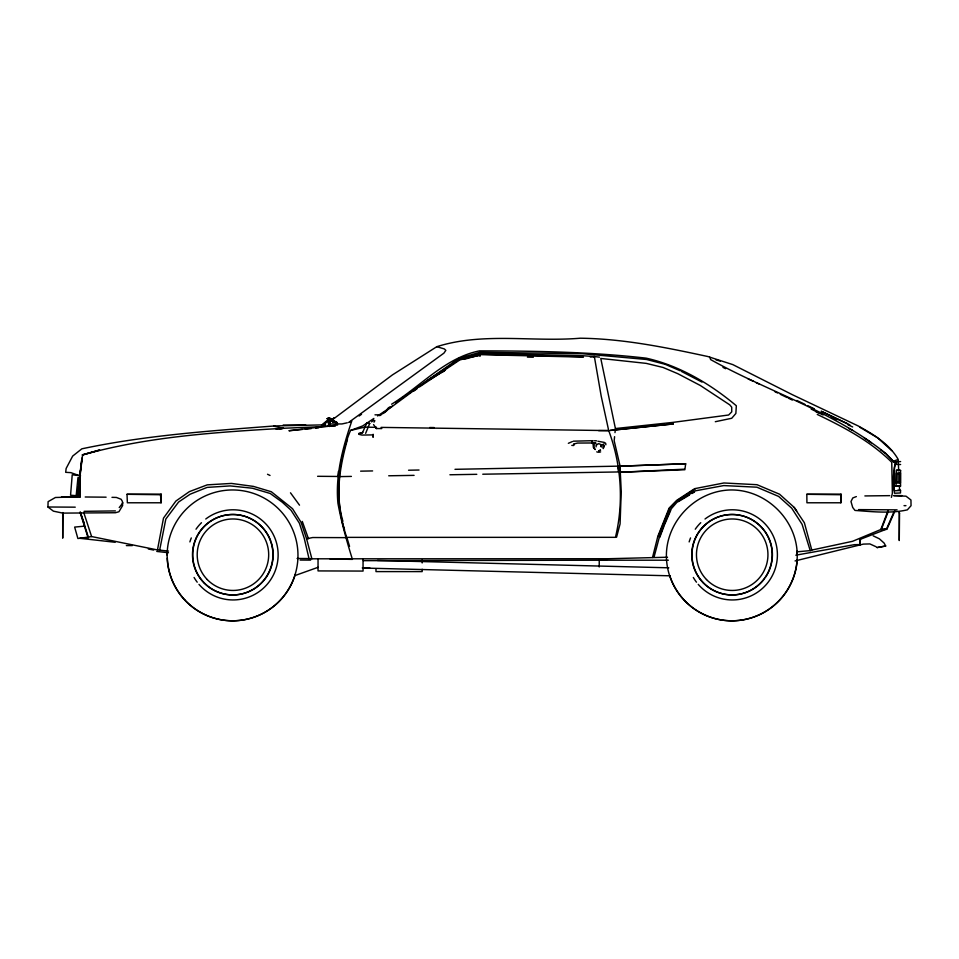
<?xml version="1.0" encoding="UTF-8"?>
<svg xmlns="http://www.w3.org/2000/svg" width="959" height="959" viewBox="0 0 959 959"><rect width="100%" height="100%" fill="white"/><g stroke="black" fill="none" stroke-linecap="round" stroke-linejoin="round"><path stroke-width="1.44" d="M62.91 512.55L62.707 538.155L62.695 513.089L53.404 511.159L47.95 506.999L48.094 501.665L55.418 497.493L77.319 496.87L81.911 458.989M161.124 502.78L161.136 494.137L127.02 494.305L127.355 502.78L161.124 502.78L160.489 494.724L161.136 494.137M899.47 482.737L897.924 482.149L897.924 473.854L899.494 473.135L899.47 482.737L896.233 483.264L896.389 473.135L899.494 473.135M898.859 482.365L900.393 482.773L900.405 473.099L898.259 473.71M896.593 486.321L900.549 486.069L900.573 470.437L896.389 470.437L896.03 486.093L893.68 486.333M899.746 473.039L899.722 482.581L900.393 482.773M480.063 356.292L480.063 355.417L459.649 359.181L429.093 379.273L379.692 415.691M594.352 357.419L594.352 356.556L583.012 355.753L480.267 353.272L459.649 359.181M329.44 426.515L330.052 421.876M840.995 494.137L840.863 502.78L806.927 502.78L806.831 494.305L840.995 494.137L840.863 502.78M329.369 424.681L329.393 423.255M593.501 445.719L593.477 447.302L595.119 449.507L593.477 447.302L593.669 444.413L593.501 445.719C594.64 443.214 590.42 443.561 592.47 441.02L592.422 443.238L593.561 444.137M327.942 426.395L283.48 428.277L279.944 429.093M895.922 461.998L894.519 467.429L894.076 488.79L894.615 490.828L900.513 490.349L900.513 492.974L894.555 493.238C892.613 483.324 893.249 472.212 895.394 462.226L893.225 461.95L900.621 461.579M329.68 420.09L328.817 419.467C330.699 420.713 326.216 418.076 329.345 418.376C330.34 421.373 336.669 416.506 333.097 418.663L330.196 418.999L330.867 419.718L328.158 418.711L330.148 418.939L330.1 425.317M860.427 539.09L860.091 544.676L860.235 538.994M454.986 469.323L618.267 466.146L618.615 471.948L482.761 474.214M373.075 434.895L373.123 434.271L373.075 437.292L373.075 434.895L361.975 435.074L358.75 434.295M77.739 496.87L78.782 485.398M614.587 436.681L614.168 440.732L619.97 465.559L621.24 491.296L620.077 523.938L616.565 537.232M614.995 432.617L615.414 428.553L600.79 358.462L646.234 363.377L663.089 367.477L677.761 373.674L700.358 385.506L729.775 404.866L731.717 407.179L731.741 411.855L728.636 415.007L672.595 422.428L615.414 428.553M602.3 444.497L603.726 445.935L603.307 448.596L603.427 445.899M338.383 471.468L338.119 476.467L317.609 476.299M603.738 447.266L603.942 445.456M111.975 497.337L116.375 497.445L121.122 499.267L122.392 501.389L122.62 505.561L118.94 511.734L115.428 512.741L62.611 513.113M78.782 484.774L80.148 472.823M81.911 458.066L79.705 476.108L80.112 496.378L78.374 496.366M80.112 472.284L80.4 470.725M339.558 475.976L339.438 476.611L351.39 476.407M115.164 542.279L79.981 538.323L91.596 536.549L157.456 549.939L163.498 518.112L175.905 501.03L189.391 491.619L207.252 484.858L231.419 483.42L253.428 486.393L271.313 491.739L292.543 508.714L301.114 522.415L306.58 538.778L311.879 558.809L608.006 558.737L667.524 557.227M157.456 549.939L159.65 550.118L165.823 519.071L178.554 502.06L190.17 494.197L207.108 487.4L230.136 485.913L252.409 488.227L270.222 493.477L282.294 502.24L290.985 510.164L299.388 523.206L304.231 538.263L309.002 558.558L311.879 558.809M347.47 439.438C340.049 465.93 334.931 494.281 342.914 521.3M571.804 445.408L573.602 445.444L573.962 443.957L577.534 443.058L595.827 442.95L592.422 443.238M891.39 497.373L892.373 493.322L891.75 462.286C870.64 441.308 843.86 427.175 817.26 414.432M373.866 418.46L362.694 425.94L350.514 430.435C336.465 464.324 334.511 502.648 346.75 537.376L615.438 537.328C623.961 502.36 621.288 464.18 608.701 430.591L601.197 396.127L594.352 356.556L590.288 357.06M652.516 557.491L657.826 536.357L669.118 508.09L676.694 500.358L694.628 488.67L723.901 482.976L757.011 484.703L779.559 494.209L793.872 507.095L804.373 522.763L811.793 550.058L852.563 541.308L880.818 529.512L886.871 529.344L894.915 510.991M330.196 418.999L331.85 419.287M654.05 557.107L659.289 537.364L664.06 524.621L670.401 509.792L677.737 501.389L695.323 490.84L723.769 485.578L756.867 487.196L778.648 496.426L791.726 508.198L802.096 524.321L810.223 550.61L811.793 550.058M328.685 422.116L328.913 418.963L330.304 418.376L331.43 419.287L330.435 418.484L323.387 425.317M595.995 446.918L596.21 446.283M601.473 445.336L600.658 446.498L601.269 444.7L598.74 443.633L595.983 445.264L596.798 444.101M328.158 425.436C330.376 423.986 326.791 417.033 329.237 419.754L328.314 419.071C334.775 418.903 324.238 418.508 328.685 418.088M658.27 536.465L669.55 508.39L677.138 500.706L695.071 489.114M659.72 537.472L664.024 526.071M887.938 510.883L880.818 529.512L886.428 529.188L893.908 512.034M888.382 511.159L881.249 529.656L883.035 529.344M365.643 433.324L369.718 423.434L367.357 423.267L369.718 423.434M664.503 524.801L670.832 510.092M603.295 446.93L603.726 445.935M685.349 464.456L685.661 463.76L620.041 466.182L620.365 472.248L684.882 469.73L685.661 463.76L620.041 466.182M362.238 433.18L367.033 422.703M568.351 443.31L572.259 441.619M594.256 447.853L593.741 446.75M119.228 507.563L122.932 502.828M330.483 419.035C326.755 420.126 332.773 418.987 328.961 418.208L330.519 419.239L327.115 418.663L329.74 418.675L337.268 422.607L337.4 423.446L335.782 423.063L337.268 422.607M323.986 424.681L325.353 423.255M325.976 421.876L322.739 424.549M603.475 444.089L604.038 443.921M573.674 444.209L573.602 445.444M329.141 418.711L321.469 425.436M330.783 419.574L332.114 419.131L328.493 419.215L330.148 418.939L329.692 418.484L330.795 419.287M709.768 357.204L710.619 359.577C768.219 391.763 833.491 411.375 885.409 453.175L893.297 461.243L898.235 459.469C889.293 443.849 873.541 434.439 858.245 425.976L792.47 394.748L732.82 364.612L707.802 356.52C665.81 347.458 623.35 338.731 580.219 338.215C532.689 342.207 483.06 332.042 436.824 346.678L392.399 374.921L328.062 422.979M80.22 497.098L80.076 475.724L82.57 454.95C147.77 436.537 216.099 432.269 283.48 428.277L273.147 426.06C209.062 430.987 144.881 435.422 81.839 448.824L72.668 456.088L66.135 468.46L65.691 472.319L70.846 472.643L79.753 475.772M371.553 421.864L373.878 420.102M383.168 413.509L386.657 410.884M387.424 408.678L389.738 406.94M391.62 404.195C420.617 386.441 445.12 357.671 479.536 350.862C535.206 350.994 590.78 351.809 646.138 358.151C679.607 365.583 710.403 383.984 736.332 405.753L735.865 413.473L731.741 418.268L715.306 421.708M413.737 391.104L417.273 388.539M419.634 386.825L459.649 360.033L480.267 354.159L583 356.628M332.222 420.533L333.109 419.898M359.134 416.002L361.531 414.276M395.635 402.636L459.265 358.222L479.968 352.265L582.533 353.739L646.57 359.493L665.126 364.288L680.255 370.797M377.582 415.966L392.471 405.981M441.751 372.488L445.42 370.102M334.475 418.088L333.097 418.663M328.266 421.996L329.608 421.181M348.62 422.475L443.945 353.116L445.827 350.359L444.401 348.968L436.824 346.678M429.093 379.98L444.005 371.025M678.169 501.737L689.485 495M691.99 493.501L694.508 492.015M328.146 418.963L332.953 421.996L334.331 421.181L336.333 422.487L333.085 422.02L336.333 422.487L330.867 419.718M349.639 422.236L351.761 421.073C342.831 447.469 335.206 475.161 337.94 503.367C341.464 522.355 346.678 540.96 352.421 559.385L329.968 558.953M898.859 473.902L900.405 473.099M331.766 419.143L331.275 418.592L332.114 419.131L330.232 419.61M859.492 539.629L886.428 529.188L884.606 529.056M856.351 496.582L852.791 497.949L850.981 501.521L852.707 507.455L854.972 510.428C872.091 511.638 890.503 513.76 907.37 509.84L911.05 505.693L910.954 499.999L906.015 496.175L893.548 495.695M295.672 575.316L318.04 567.32M330.627 419.143L329.033 419.574L330.627 419.143L327.115 418.663M336.249 422.428L332.953 421.996M330.399 419.131L328.649 418.927L329.512 419.551M306.58 538.778L312.73 537.531L345.947 537.639M82.57 454.95L99.652 450.023L82.258 454.806M464.216 359.349L480.711 354.65L583.444 357.12M362.838 432.377L358.75 433.528L361.219 433.408M795.059 560.943L863.364 544.101L869.861 543.921L876.238 546.822M350.514 430.435L364.588 427.163L376.563 427.33M347.29 422.775L341.967 423.95L330.495 423.95M885.696 545.995L877.113 547.565L885.696 545.995L884.138 543.094L879.403 538.826L873.181 535.841M79.849 497.074L61.52 496.954M795.802 555.189L854.457 544.652L859.911 544.652M573.254 441.176L593.058 440.696M79.981 538.323L88.06 537.675L80.076 512.322M276.12 429.212L283.48 428.277M337.64 425.005L288.935 430.735L302.313 429.452M81.659 538.083L77.883 538.514L74.646 527.09L84.5 526.143L83.409 521.324L84.488 524.981M905.943 505.669L904.037 505.657M305.286 429.164L311.231 428.601M315.679 428.17L318.652 427.882M796.917 551.833L810.223 550.61M896.03 486.093L900.549 486.069M78.374 495.012L76.229 495.132L77.967 477.642L80.076 477.87M684.33 469.191L620.365 472.248L620.149 466.601M895.826 482.245L897.924 482.149M330.915 426.276L335.35 426.084M897.085 509.852L858.521 509.613M901.904 495.635L894.04 495.527M864.874 495.935L889.748 495.647M273.795 425.964L325.581 424.825M360.62 471.157L372.607 470.929M408.558 470.222L419.035 470.018M388.707 475.784L414.084 475.364M449.915 474.765L476.791 474.321M85.207 496.99L106.113 497.182M115.404 510.919L84.08 511.327M598.608 430.639L608.701 430.591L381.059 427.39M362.394 567.86L369.754 567.836M160.489 494.724L127.02 494.305M840.444 494.724L806.831 494.305M363.305 560.667L606.46 560.2M374.993 414.827L380.831 414.827M283.169 425.029L305.729 425.029M373.531 424.573L376.372 428.565L381.802 428.565M47.95 506.999L75.246 507.167M856.711 544.676L860.091 544.676M126.36 545.587L132.342 545.587M668.387 560.2L599.231 560.2L599.231 566.961M897.708 490.349L900.513 490.349M300.143 560.056L310.62 560.116M297.11 558.474L309.002 558.558M429.716 427.522L434.187 427.57M527.414 357.12L533.336 357.228M377.414 560.44L668.807 567.812M362.478 568.028L670.305 575.82M594.496 440.744L596.594 440.828M599.507 357.144L594.352 356.556M78.123 495.827L70.558 495.228L72.225 474.789L80.556 475.784M597.96 441.26L604.206 442.387L605.68 443.286L605.872 444.784M896.605 470.09L900.573 470.437M153.704 550.07L148.297 548.98M159.65 550.118L168.472 551.089M156.761 551.437L168.448 552.72M900.621 464.516L896.018 464.372L896.018 462.01M715.965 359.853L720.269 361.123M329.764 419.083L331.023 419.455M852.671 426.959L847.936 424.777M328.338 419.083L329.321 419.467M337.4 423.446L330.723 420.018M748.152 378.937L753.462 381.334M331.263 418.675L332.03 419.035M847.588 423.782L821.156 411.219L849.974 425.005M831.789 417.117L837.171 419.67M796.869 400.478L804.925 404.326M807.61 405.597L814.323 408.81M788.298 398.141L792.338 400.071M811.194 409.097L823.122 414.983M815.677 411.531L818.375 412.814M267.525 474.261L270.03 475.46M756.136 382.629L758.821 383.924M774.896 391.68L777.581 392.962M780.254 394.257L786.955 397.494M722.954 367.369L725.615 368.7M681.525 371.457L701.976 382.078M848.751 428.397L852.587 430.411M374.01 422.164L374.861 420.629M863.663 429.536L877.545 437.76L891.81 450.658M859.636 427.139L862.656 428.937M867.272 440.037L869.645 441.548M864.275 438.011L866.612 439.534M329.512 419.718L328.338 418.915L330.004 419.323L329.836 418.448M868.95 441.056L871.275 442.806M880.578 449.807L885.229 453.307M600.694 445.803L601.485 446.99M885.409 453.175L893.297 461.243M290.481 492.806L299.508 505.165M794.304 507.407L796.725 511.003M375.856 427.234L376.372 428.565M80.1 512.214L82.93 520.018M302.289 521.42L308.474 538.766M83.745 512.514L91.596 536.549M80.496 512.322L88.48 537.675M342.039 521.384L344.545 529.716M347.05 538.047L349.555 546.378M797.217 553.99C796.378 518.939 765.462 489.318 730.422 489.965C695.371 490.816 665.75 521.732 666.397 556.771A65.428 65.428 0 0 0 734.654 620.737A65.428 65.428 0 0 0 797.097 551.077M618.267 466.146L618.615 471.948M898.235 460.512L898.703 470.833M899.374 485.578L899.566 490.001M422.176 559.972L422.176 562.957M422.176 569.25L422.176 571.6L375.988 571.6L375.988 569.25M363.053 559.109L363.053 571.073L318.04 570.917L318.04 558.953M764.659 578.457A40.218 40.218 0 0 1 695.599 571.36A40.218 40.218 0 0 1 735.613 514.635A40.218 40.218 0 0 1 765.462 577.318M705.009 519.011A45.073 45.073 0 0 1 767.608 526.815A45.073 45.073 0 0 1 761.11 589.557A45.073 45.073 0 0 1 698.236 584.367M696.474 582.185A45.073 45.073 0 0 1 693.333 577.486M689.149 541.919A45.073 45.073 0 0 1 690.552 537.927M695.263 529.212A45.073 45.073 0 0 1 700.741 522.715M273.147 553.451A40.218 40.218 0 0 1 217.741 591.943A40.218 40.218 0 0 1 205.118 525.676A40.218 40.218 0 0 1 270.786 541.092M271.229 542.41A40.218 40.218 0 0 1 273.075 552.072M205.753 519.011A45.073 45.073 0 0 1 268.34 526.815A45.073 45.073 0 0 1 261.843 589.557A45.073 45.073 0 0 1 198.981 584.367M197.206 582.185A45.073 45.073 0 0 1 194.078 577.486M189.894 541.919A45.073 45.073 0 0 1 191.297 537.927M196.008 529.212A45.073 45.073 0 0 1 201.474 522.715M295.348 574.261A65.428 65.428 0 0 1 167.345 558.222M167.286 555.321A65.428 65.428 0 0 1 167.357 552.396M600.634 451.893A5.322 5.083 -1.1 0 1 596.726 451.845M797.241 559.828A65.428 65.428 0 0 1 670.185 576.922M899.53 513.461L899.266 540.54L899.266 511.878L899.53 513.461M600.49 450.155L598.668 450.886L600.49 450.155M673.254 423.938L610.164 430.435L673.254 423.938M706.495 579.548A35.747 35.747 0 0 0 766.565 564.551A35.747 35.747 0 0 0 723.554 520.03A35.747 35.747 0 0 0 706.495 579.548M702.935 582.533A40.218 40.218 0 0 0 770.58 565.942A40.218 40.218 0 0 0 722.379 515.642A40.218 40.218 0 0 0 702.935 582.533M184.871 600.178A65.428 65.428 0 0 0 295.192 574.261A65.428 65.428 0 0 0 217.597 491.691A65.428 65.428 0 0 0 184.871 600.178M207.24 579.548A35.747 35.747 0 0 0 267.309 564.551A35.747 35.747 0 0 0 224.286 520.03A35.747 35.747 0 0 0 207.24 579.548M203.668 582.533A40.218 40.218 0 0 0 271.325 565.942A40.218 40.218 0 0 0 223.123 515.642A40.218 40.218 0 0 0 203.668 582.533"/></g></svg>
